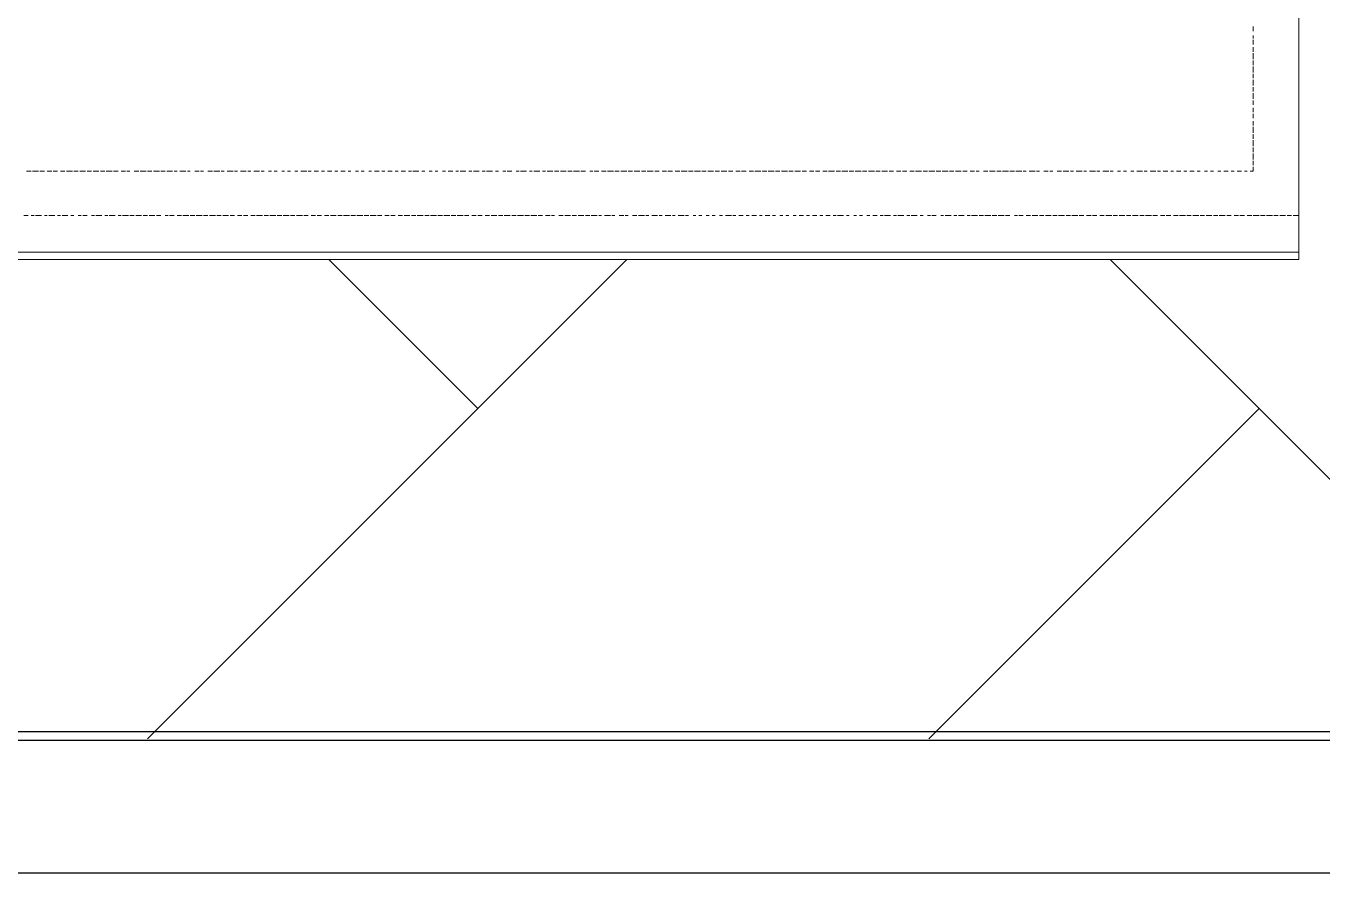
# Model space of a CAD drawing. Header units: millimetres. Extents: x 2928 to 3112, y 1220 to 1280.
# Drawn here: x 2971.138 to 2972.603, y 1236.874 to 1237.831 of the extents above; entities that cross this region are included whole.
import ezdxf

# ---------------------------------------------------------------- set-up
doc = ezdxf.new("R2010")
doc.units = ezdxf.units.MM

msp = doc.modelspace()

# ---------------------------------------------------------------- linework, layer by layer
at = {"color": 7, "linetype": 'Continuous', "lineweight": -2, "true_color": 0x000007}
for points in [[(2937.08126, 1265.3073), (2937.07792, 1267.474), (2938.98795, 1267.474), (2985.45528, 1267.474), (2985.45528, 1236.87356), (2938.98795, 1236.87356), (2937.08126, 1236.87356), (2937.08126, 1238.60692)], [(2937.23126, 1265.3073), (2937.23126, 1267.32399), (2938.98795, 1267.32399), (2985.30528, 1267.32399), (2985.30528, 1237.02356), (2938.98795, 1237.02356), (2937.22793, 1237.02356), (2937.22793, 1238.60692)]]:
    msp.add_lwpolyline(points, close=True, dxfattribs=at)
at = {"color": 7, "linetype": 'Continuous', "lineweight": 20, "true_color": 0x000007}
msp.add_lwpolyline([(2970.56007, 1237.5669), (2972.57676, 1237.5669), (2972.57676, 1238.02024), (2970.56007, 1238.02024)], close=True, dxfattribs=at)
at = {"color": 252, "linetype": 'Continuous', "lineweight": 13, "true_color": 0x989898}
for points in [[(2972.5251, 1237.82524), (2972.5251, 1237.83024), (2972.5251, 1237.83024)], [(2972.5251, 1237.81691), (2972.5251, 1237.82024), (2972.5251, 1237.82024)], [(2972.5251, 1237.81024), (2972.5251, 1237.81524), (2972.5251, 1237.81524)], [(2972.5251, 1237.80191), (2972.5251, 1237.80691), (2972.5251, 1237.80691)], [(2972.5251, 1237.79357), (2972.5251, 1237.80024), (2972.5251, 1237.80024)], [(2972.5251, 1237.7869), (2972.5251, 1237.7919), (2972.5251, 1237.7919)], [(2972.5251, 1237.77857), (2972.5251, 1237.78524), (2972.5251, 1237.78524)], [(2972.5251, 1237.7719), (2972.5251, 1237.7769), (2972.5251, 1237.7769)], [(2972.5251, 1237.76357), (2972.5251, 1237.77024), (2972.5251, 1237.77024)], [(2972.5251, 1237.7569), (2972.5251, 1237.7619), (2972.5251, 1237.7619)], [(2972.5251, 1237.74857), (2972.5251, 1237.75524), (2972.5251, 1237.75524)], [(2972.5251, 1237.7419), (2972.5251, 1237.7469), (2972.5251, 1237.7469)], [(2972.5251, 1237.73357), (2972.5251, 1237.73857), (2972.5251, 1237.73857)], [(2972.5251, 1237.7269), (2972.5251, 1237.7319), (2972.5251, 1237.7319)], [(2972.5251, 1237.71857), (2972.5251, 1237.72357), (2972.5251, 1237.72357)], [(2972.5251, 1237.71024), (2972.5251, 1237.7169), (2972.5251, 1237.7169)], [(2972.5251, 1237.70357), (2972.5251, 1237.70857), (2972.5251, 1237.70857)], [(2972.5251, 1237.69524), (2972.5251, 1237.7019), (2972.5251, 1237.7019)], [(2972.5251, 1237.68857), (2972.5251, 1237.69357), (2972.5251, 1237.69357)], [(2972.5251, 1237.68024), (2972.5251, 1237.6869), (2972.5251, 1237.6869)], [(2972.5251, 1237.67357), (2972.5251, 1237.67857), (2972.5251, 1237.67857)], [(2972.5251, 1237.6669), (2972.5251, 1237.6719), (2972.5251, 1237.6719)], [(2971.13841, 1237.6669), (2971.14341, 1237.6669), (2971.14341, 1237.6669)], [(2971.14508, 1237.6669), (2971.15174, 1237.6669), (2971.15174, 1237.6669)], [(2971.15341, 1237.6669), (2971.15841, 1237.6669), (2971.15841, 1237.6669)], [(2971.16174, 1237.6669), (2971.16674, 1237.6669), (2971.16674, 1237.6669)], [(2971.16841, 1237.6669), (2971.17341, 1237.6669), (2971.17341, 1237.6669)], [(2971.17674, 1237.6669), (2971.18174, 1237.6669), (2971.18174, 1237.6669)], [(2971.18341, 1237.6669), (2971.19008, 1237.6669), (2971.19008, 1237.6669)], [(2971.19174, 1237.6669), (2971.19674, 1237.6669), (2971.19674, 1237.6669)], [(2971.19841, 1237.6669), (2971.20508, 1237.6669), (2971.20508, 1237.6669)], [(2971.20674, 1237.6669), (2971.21174, 1237.6669), (2971.21174, 1237.6669)], [(2971.21341, 1237.6669), (2971.22008, 1237.6669), (2971.22008, 1237.6669)], [(2971.22174, 1237.6669), (2971.22674, 1237.6669), (2971.22674, 1237.6669)], [(2971.22841, 1237.6669), (2971.23508, 1237.6669), (2971.23508, 1237.6669)], [(2971.23674, 1237.6669), (2971.24174, 1237.6669), (2971.24174, 1237.6669)], [(2971.24508, 1237.6669), (2971.25008, 1237.6669), (2971.25008, 1237.6669)], [(2971.25174, 1237.6669), (2971.25508, 1237.6669), (2971.25508, 1237.6669)], [(2971.26008, 1237.6669), (2971.26508, 1237.6669), (2971.26508, 1237.6669)], [(2971.26675, 1237.6669), (2971.27341, 1237.6669), (2971.27341, 1237.6669)], [(2971.27508, 1237.6669), (2971.28008, 1237.6669), (2971.28008, 1237.6669)], [(2971.28175, 1237.6669), (2971.28841, 1237.6669), (2971.28841, 1237.6669)], [(2971.29008, 1237.6669), (2971.29508, 1237.6669), (2971.29508, 1237.6669)], [(2971.29675, 1237.6669), (2971.30341, 1237.6669), (2971.30341, 1237.6669)], [(2971.30508, 1237.6669), (2971.30841, 1237.6669), (2971.30841, 1237.6669)], [(2971.31175, 1237.6669), (2971.31841, 1237.6669), (2971.31841, 1237.6669)], [(2971.32008, 1237.6669), (2971.32341, 1237.6669), (2971.32341, 1237.6669)], [(2971.32841, 1237.6669), (2971.33341, 1237.6669), (2971.33341, 1237.6669)], [(2971.33508, 1237.6669), (2971.33841, 1237.6669), (2971.33841, 1237.6669)], [(2971.34341, 1237.6669), (2971.34841, 1237.6669), (2971.34841, 1237.6669)], [(2971.35008, 1237.6669), (2971.35675, 1237.6669), (2971.35675, 1237.6669)], [(2971.35841, 1237.6669), (2971.36175, 1237.6669), (2971.36175, 1237.6669)], [(2971.36508, 1237.6669), (2971.37175, 1237.6669), (2971.37175, 1237.6669)], [(2971.37341, 1237.6669), (2971.37675, 1237.6669), (2971.37675, 1237.6669)], [(2971.38008, 1237.6669), (2971.38675, 1237.6669), (2971.38675, 1237.6669)], [(2971.38841, 1237.6669), (2971.39175, 1237.6669), (2971.39175, 1237.6669)], [(2971.39508, 1237.6669), (2971.40175, 1237.6669), (2971.40175, 1237.6669)], [(2971.40341, 1237.6669), (2971.40675, 1237.6669), (2971.40675, 1237.6669)], [(2971.41175, 1237.6669), (2971.41508, 1237.6669), (2971.41508, 1237.6669)], [(2971.41841, 1237.6669), (2971.42175, 1237.6669), (2971.42175, 1237.6669)], [(2971.42675, 1237.6669), (2971.43008, 1237.6669), (2971.43008, 1237.6669)], [(2971.43341, 1237.6669), (2971.43675, 1237.6669), (2971.43675, 1237.6669)], [(2971.44175, 1237.6669), (2971.44508, 1237.6669), (2971.44508, 1237.6669)], [(2971.44841, 1237.6669), (2971.45508, 1237.6669), (2971.45508, 1237.6669)], [(2971.45675, 1237.6669), (2971.46008, 1237.6669), (2971.46008, 1237.6669)], [(2971.46341, 1237.6669), (2971.46841, 1237.6669), (2971.46841, 1237.6669)], [(2971.47175, 1237.6669), (2971.47508, 1237.6669), (2971.47508, 1237.6669)], [(2971.47841, 1237.6669), (2971.48341, 1237.6669), (2971.48341, 1237.6669)], [(2971.48675, 1237.6669), (2971.49008, 1237.6669), (2971.49008, 1237.6669)], [(2971.49341, 1237.6669), (2971.49842, 1237.6669), (2971.49842, 1237.6669)], [(2971.50175, 1237.6669), (2971.50508, 1237.6669), (2971.50508, 1237.6669)], [(2971.51008, 1237.6669), (2971.51342, 1237.6669), (2971.51342, 1237.6669)], [(2971.51675, 1237.6669), (2971.52008, 1237.6669), (2971.52008, 1237.6669)], [(2971.52508, 1237.6669), (2971.52842, 1237.6669), (2971.52842, 1237.6669)], [(2971.53175, 1237.6669), (2971.53675, 1237.6669), (2971.53675, 1237.6669)], [(2971.54008, 1237.6669), (2971.54342, 1237.6669), (2971.54342, 1237.6669)], [(2971.54675, 1237.6669), (2971.55175, 1237.6669), (2971.55175, 1237.6669)], [(2971.55508, 1237.6669), (2971.55842, 1237.6669), (2971.55842, 1237.6669)], [(2971.56175, 1237.6669), (2971.56675, 1237.6669), (2971.56675, 1237.6669)], [(2971.57008, 1237.6669), (2971.57342, 1237.6669), (2971.57342, 1237.6669)], [(2971.57508, 1237.6669), (2971.58175, 1237.6669), (2971.58175, 1237.6669)], [(2971.58508, 1237.6669), (2971.58842, 1237.6669), (2971.58842, 1237.6669)], [(2971.59342, 1237.6669), (2971.59675, 1237.6669), (2971.59675, 1237.6669)], [(2971.60008, 1237.6669), (2971.60342, 1237.6669), (2971.60342, 1237.6669)], [(2971.60842, 1237.6669), (2971.61175, 1237.6669), (2971.61175, 1237.6669)], [(2971.61508, 1237.6669), (2971.62008, 1237.6669), (2971.62008, 1237.6669)], [(2971.62342, 1237.6669), (2971.62675, 1237.6669), (2971.62675, 1237.6669)], [(2971.62842, 1237.6669), (2971.63508, 1237.6669), (2971.63508, 1237.6669)], [(2971.63842, 1237.6669), (2971.64175, 1237.6669), (2971.64175, 1237.6669)], [(2971.64342, 1237.6669), (2971.65008, 1237.6669), (2971.65008, 1237.6669)], [(2971.65342, 1237.6669), (2971.65675, 1237.6669), (2971.65675, 1237.6669)], [(2971.65842, 1237.6669), (2971.66508, 1237.6669), (2971.66508, 1237.6669)], [(2971.66842, 1237.6669), (2971.67175, 1237.6669), (2971.67175, 1237.6669)], [(2971.67675, 1237.6669), (2971.68008, 1237.6669), (2971.68008, 1237.6669)], [(2971.68175, 1237.6669), (2971.68675, 1237.6669), (2971.68675, 1237.6669)], [(2971.69175, 1237.6669), (2971.69508, 1237.6669), (2971.69508, 1237.6669)], [(2971.69675, 1237.6669), (2971.70342, 1237.6669), (2971.70342, 1237.6669)], [(2971.70675, 1237.6669), (2971.71008, 1237.6669), (2971.71008, 1237.6669)], [(2971.71175, 1237.6669), (2971.71842, 1237.6669), (2971.71842, 1237.6669)], [(2971.72175, 1237.6669), (2971.72508, 1237.6669), (2971.72508, 1237.6669)], [(2971.72675, 1237.6669), (2971.73342, 1237.6669), (2971.73342, 1237.6669)], [(2971.73509, 1237.6669), (2971.74009, 1237.6669), (2971.74009, 1237.6669)], [(2971.74175, 1237.6669), (2971.74842, 1237.6669), (2971.74842, 1237.6669)], [(2971.75009, 1237.6669), (2971.75509, 1237.6669), (2971.75509, 1237.6669)], [(2971.75675, 1237.6669), (2971.76342, 1237.6669), (2971.76342, 1237.6669)], [(2971.76509, 1237.6669), (2971.77009, 1237.6669), (2971.77009, 1237.6669)], [(2971.77509, 1237.6669), (2971.77842, 1237.6669), (2971.77842, 1237.6669)], [(2971.78009, 1237.6669), (2971.78509, 1237.6669), (2971.78509, 1237.6669)], [(2971.78842, 1237.6669), (2971.79342, 1237.6669), (2971.79342, 1237.6669)], [(2971.79509, 1237.6669), (2971.80175, 1237.6669), (2971.80175, 1237.6669)], [(2971.80342, 1237.6669), (2971.80842, 1237.6669), (2971.80842, 1237.6669)], [(2971.81009, 1237.6669), (2971.81675, 1237.6669), (2971.81675, 1237.6669)], [(2971.81842, 1237.6669), (2971.82342, 1237.6669), (2971.82342, 1237.6669)], [(2971.82509, 1237.6669), (2971.83175, 1237.6669), (2971.83175, 1237.6669)], [(2971.83342, 1237.6669), (2971.83842, 1237.6669), (2971.83842, 1237.6669)], [(2971.84009, 1237.6669), (2971.84675, 1237.6669), (2971.84675, 1237.6669)], [(2971.84842, 1237.6669), (2971.85342, 1237.6669), (2971.85342, 1237.6669)], [(2971.85675, 1237.6669), (2971.86175, 1237.6669), (2971.86175, 1237.6669)], [(2971.86342, 1237.6669), (2971.86842, 1237.6669), (2971.86842, 1237.6669)], [(2971.87175, 1237.6669), (2971.87675, 1237.6669), (2971.87675, 1237.6669)], [(2971.87842, 1237.6669), (2971.88509, 1237.6669), (2971.88509, 1237.6669)], [(2971.88675, 1237.6669), (2971.89175, 1237.6669), (2971.89175, 1237.6669)], [(2971.89342, 1237.6669), (2971.90009, 1237.6669), (2971.90009, 1237.6669)], [(2971.90175, 1237.6669), (2971.90675, 1237.6669), (2971.90675, 1237.6669)], [(2971.90842, 1237.6669), (2971.91509, 1237.6669), (2971.91509, 1237.6669)], [(2971.91675, 1237.6669), (2971.92175, 1237.6669), (2971.92175, 1237.6669)], [(2971.92342, 1237.6669), (2971.93009, 1237.6669), (2971.93009, 1237.6669)], [(2971.93175, 1237.6669), (2971.93675, 1237.6669), (2971.93675, 1237.6669)], [(2971.94009, 1237.6669), (2971.94509, 1237.6669), (2971.94509, 1237.6669)], [(2971.94675, 1237.6669), (2971.95175, 1237.6669), (2971.95175, 1237.6669)], [(2971.95509, 1237.6669), (2971.96009, 1237.6669), (2971.96009, 1237.6669)], [(2971.96176, 1237.6669), (2971.96842, 1237.6669), (2971.96842, 1237.6669)], [(2971.97009, 1237.6669), (2971.97509, 1237.6669), (2971.97509, 1237.6669)], [(2971.97676, 1237.6669), (2971.98342, 1237.6669), (2971.98342, 1237.6669)], [(2971.98509, 1237.6669), (2971.99009, 1237.6669), (2971.99009, 1237.6669)], [(2971.99176, 1237.6669), (2971.99842, 1237.6669), (2971.99842, 1237.6669)], [(2972.00009, 1237.6669), (2972.00509, 1237.6669), (2972.00509, 1237.6669)], [(2972.00676, 1237.6669), (2972.01342, 1237.6669), (2972.01342, 1237.6669)], [(2972.01509, 1237.6669), (2972.02009, 1237.6669), (2972.02009, 1237.6669)], [(2972.02342, 1237.6669), (2972.02842, 1237.6669), (2972.02842, 1237.6669)], [(2972.03009, 1237.6669), (2972.03509, 1237.6669), (2972.03509, 1237.6669)], [(2972.03842, 1237.6669), (2972.04342, 1237.6669), (2972.04342, 1237.6669)], [(2972.04509, 1237.6669), (2972.05176, 1237.6669), (2972.05176, 1237.6669)], [(2972.05342, 1237.6669), (2972.05842, 1237.6669), (2972.05842, 1237.6669)], [(2972.06009, 1237.6669), (2972.06676, 1237.6669), (2972.06676, 1237.6669)], [(2972.06842, 1237.6669), (2972.07342, 1237.6669), (2972.07342, 1237.6669)], [(2972.07509, 1237.6669), (2972.08176, 1237.6669), (2972.08176, 1237.6669)], [(2972.08342, 1237.6669), (2972.08842, 1237.6669), (2972.08842, 1237.6669)], [(2972.09009, 1237.6669), (2972.09676, 1237.6669), (2972.09676, 1237.6669)], [(2972.09842, 1237.6669), (2972.10342, 1237.6669), (2972.10342, 1237.6669)], [(2972.10509, 1237.6669), (2972.11176, 1237.6669), (2972.11176, 1237.6669)], [(2972.11342, 1237.6669), (2972.11842, 1237.6669), (2972.11842, 1237.6669)], [(2972.12176, 1237.6669), (2972.12676, 1237.6669), (2972.12676, 1237.6669)], [(2972.12842, 1237.6669), (2972.13342, 1237.6669), (2972.13342, 1237.6669)], [(2972.13676, 1237.6669), (2972.14176, 1237.6669), (2972.14176, 1237.6669)], [(2972.14342, 1237.6669), (2972.15009, 1237.6669), (2972.15009, 1237.6669)], [(2972.15176, 1237.6669), (2972.15676, 1237.6669), (2972.15676, 1237.6669)], [(2972.15842, 1237.6669), (2972.16509, 1237.6669), (2972.16509, 1237.6669)], [(2972.16676, 1237.6669), (2972.17176, 1237.6669), (2972.17176, 1237.6669)], [(2972.17342, 1237.6669), (2972.18009, 1237.6669), (2972.18009, 1237.6669)], [(2972.18176, 1237.6669), (2972.18676, 1237.6669), (2972.18676, 1237.6669)], [(2972.18842, 1237.6669), (2972.19509, 1237.6669), (2972.19509, 1237.6669)], [(2972.19676, 1237.6669), (2972.20176, 1237.6669), (2972.20176, 1237.6669)], [(2972.20509, 1237.6669), (2972.21009, 1237.6669), (2972.21009, 1237.6669)], [(2972.21176, 1237.6669), (2972.21509, 1237.6669), (2972.21509, 1237.6669)], [(2972.22009, 1237.6669), (2972.22509, 1237.6669), (2972.22509, 1237.6669)], [(2972.22676, 1237.6669), (2972.23343, 1237.6669), (2972.23343, 1237.6669)], [(2972.23509, 1237.6669), (2972.24009, 1237.6669), (2972.24009, 1237.6669)], [(2972.24176, 1237.6669), (2972.24843, 1237.6669), (2972.24843, 1237.6669)], [(2972.25009, 1237.6669), (2972.25509, 1237.6669), (2972.25509, 1237.6669)], [(2972.25676, 1237.6669), (2972.26343, 1237.6669), (2972.26343, 1237.6669)], [(2972.26509, 1237.6669), (2972.26843, 1237.6669), (2972.26843, 1237.6669)], [(2972.27176, 1237.6669), (2972.27843, 1237.6669), (2972.27843, 1237.6669)], [(2972.28009, 1237.6669), (2972.28343, 1237.6669), (2972.28343, 1237.6669)], [(2972.28843, 1237.6669), (2972.29343, 1237.6669), (2972.29343, 1237.6669)], [(2972.29509, 1237.6669), (2972.29843, 1237.6669), (2972.29843, 1237.6669)], [(2972.30343, 1237.6669), (2972.30843, 1237.6669), (2972.30843, 1237.6669)], [(2972.31009, 1237.6669), (2972.31676, 1237.6669), (2972.31676, 1237.6669)], [(2972.31843, 1237.6669), (2972.32176, 1237.6669), (2972.32176, 1237.6669)], [(2972.32509, 1237.6669), (2972.33176, 1237.6669), (2972.33176, 1237.6669)], [(2972.33343, 1237.6669), (2972.33676, 1237.6669), (2972.33676, 1237.6669)], [(2972.34009, 1237.6669), (2972.34676, 1237.6669), (2972.34676, 1237.6669)], [(2972.34843, 1237.6669), (2972.35176, 1237.6669), (2972.35176, 1237.6669)], [(2972.35509, 1237.6669), (2972.36176, 1237.6669), (2972.36176, 1237.6669)], [(2972.36343, 1237.6669), (2972.36676, 1237.6669), (2972.36676, 1237.6669)], [(2972.37176, 1237.6669), (2972.37509, 1237.6669), (2972.37509, 1237.6669)], [(2972.37843, 1237.6669), (2972.38176, 1237.6669), (2972.38176, 1237.6669)], [(2972.38676, 1237.6669), (2972.39009, 1237.6669), (2972.39009, 1237.6669)], [(2972.39343, 1237.6669), (2972.40009, 1237.6669), (2972.40009, 1237.6669)], [(2972.40176, 1237.6669), (2972.40509, 1237.6669), (2972.40509, 1237.6669)], [(2972.40843, 1237.6669), (2972.41509, 1237.6669), (2972.41509, 1237.6669)], [(2972.41676, 1237.6669), (2972.42009, 1237.6669), (2972.42009, 1237.6669)], [(2972.42343, 1237.6669), (2972.42843, 1237.6669), (2972.42843, 1237.6669)], [(2972.43176, 1237.6669), (2972.4351, 1237.6669), (2972.4351, 1237.6669)], [(2972.43843, 1237.6669), (2972.44343, 1237.6669), (2972.44343, 1237.6669)], [(2972.44676, 1237.6669), (2972.4501, 1237.6669), (2972.4501, 1237.6669)], [(2972.45343, 1237.6669), (2972.45843, 1237.6669), (2972.45843, 1237.6669)], [(2972.46176, 1237.6669), (2972.4651, 1237.6669), (2972.4651, 1237.6669)], [(2972.4701, 1237.6669), (2972.47343, 1237.6669), (2972.47343, 1237.6669)], [(2972.47676, 1237.6669), (2972.4801, 1237.6669), (2972.4801, 1237.6669)], [(2972.4851, 1237.6669), (2972.48843, 1237.6669), (2972.48843, 1237.6669)], [(2972.49176, 1237.6669), (2972.49676, 1237.6669), (2972.49676, 1237.6669)], [(2972.5001, 1237.6669), (2972.50343, 1237.6669), (2972.50343, 1237.6669)], [(2972.50676, 1237.6669), (2972.51176, 1237.6669), (2972.51176, 1237.6669)], [(2972.5151, 1237.6669), (2972.51843, 1237.6669), (2972.51843, 1237.6669)], [(2972.52176, 1237.6669), (2972.5251, 1237.6669), (2972.5251, 1237.6669)], [(2971.13508, 1237.6169), (2971.14008, 1237.6169), (2971.14008, 1237.6169)], [(2971.14341, 1237.6169), (2971.14674, 1237.6169), (2971.14674, 1237.6169)], [(2971.14841, 1237.6169), (2971.15508, 1237.6169), (2971.15508, 1237.6169)], [(2971.15841, 1237.6169), (2971.16174, 1237.6169), (2971.16174, 1237.6169)], [(2971.16341, 1237.6169), (2971.17008, 1237.6169), (2971.17008, 1237.6169)], [(2971.17341, 1237.6169), (2971.17674, 1237.6169), (2971.17674, 1237.6169)], [(2971.17841, 1237.6169), (2971.18508, 1237.6169), (2971.18508, 1237.6169)], [(2971.18841, 1237.6169), (2971.19174, 1237.6169), (2971.19174, 1237.6169)], [(2971.19674, 1237.6169), (2971.20008, 1237.6169), (2971.20008, 1237.6169)], [(2971.20174, 1237.6169), (2971.20674, 1237.6169), (2971.20674, 1237.6169)], [(2971.21174, 1237.6169), (2971.21508, 1237.6169), (2971.21508, 1237.6169)], [(2971.21674, 1237.6169), (2971.22341, 1237.6169), (2971.22341, 1237.6169)], [(2971.22674, 1237.6169), (2971.23008, 1237.6169), (2971.23008, 1237.6169)], [(2971.23174, 1237.6169), (2971.23841, 1237.6169), (2971.23841, 1237.6169)], [(2971.24174, 1237.6169), (2971.24508, 1237.6169), (2971.24508, 1237.6169)], [(2971.24674, 1237.6169), (2971.25341, 1237.6169), (2971.25341, 1237.6169)], [(2971.25508, 1237.6169), (2971.26008, 1237.6169), (2971.26008, 1237.6169)], [(2971.26175, 1237.6169), (2971.26841, 1237.6169), (2971.26841, 1237.6169)], [(2971.27008, 1237.6169), (2971.27508, 1237.6169), (2971.27508, 1237.6169)], [(2971.27675, 1237.6169), (2971.28341, 1237.6169), (2971.28341, 1237.6169)], [(2971.28508, 1237.6169), (2971.29008, 1237.6169), (2971.29008, 1237.6169)], [(2971.29508, 1237.6169), (2971.29841, 1237.6169), (2971.29841, 1237.6169)], [(2971.30008, 1237.6169), (2971.30508, 1237.6169), (2971.30508, 1237.6169)], [(2971.30841, 1237.6169), (2971.31341, 1237.6169), (2971.31341, 1237.6169)], [(2971.31508, 1237.6169), (2971.32175, 1237.6169), (2971.32175, 1237.6169)], [(2971.32341, 1237.6169), (2971.32841, 1237.6169), (2971.32841, 1237.6169)], [(2971.33008, 1237.6169), (2971.33675, 1237.6169), (2971.33675, 1237.6169)], [(2971.33841, 1237.6169), (2971.34341, 1237.6169), (2971.34341, 1237.6169)], [(2971.34508, 1237.6169), (2971.35175, 1237.6169), (2971.35175, 1237.6169)], [(2971.35341, 1237.6169), (2971.35841, 1237.6169), (2971.35841, 1237.6169)], [(2971.36008, 1237.6169), (2971.36675, 1237.6169), (2971.36675, 1237.6169)], [(2971.36841, 1237.6169), (2971.37341, 1237.6169), (2971.37341, 1237.6169)], [(2971.37675, 1237.6169), (2971.38175, 1237.6169), (2971.38175, 1237.6169)], [(2971.38341, 1237.6169), (2971.38841, 1237.6169), (2971.38841, 1237.6169)], [(2971.39175, 1237.6169), (2971.39675, 1237.6169), (2971.39675, 1237.6169)], [(2971.39841, 1237.6169), (2971.40508, 1237.6169), (2971.40508, 1237.6169)], [(2971.40675, 1237.6169), (2971.41175, 1237.6169), (2971.41175, 1237.6169)], [(2971.41341, 1237.6169), (2971.42008, 1237.6169), (2971.42008, 1237.6169)], [(2971.42175, 1237.6169), (2971.42675, 1237.6169), (2971.42675, 1237.6169)], [(2971.42841, 1237.6169), (2971.43508, 1237.6169), (2971.43508, 1237.6169)], [(2971.43675, 1237.6169), (2971.44175, 1237.6169), (2971.44175, 1237.6169)], [(2971.44341, 1237.6169), (2971.45008, 1237.6169), (2971.45008, 1237.6169)], [(2971.45175, 1237.6169), (2971.45675, 1237.6169), (2971.45675, 1237.6169)], [(2971.46008, 1237.6169), (2971.46508, 1237.6169), (2971.46508, 1237.6169)], [(2971.46675, 1237.6169), (2971.47175, 1237.6169), (2971.47175, 1237.6169)], [(2971.47508, 1237.6169), (2971.48008, 1237.6169), (2971.48008, 1237.6169)], [(2971.48175, 1237.6169), (2971.48841, 1237.6169), (2971.48841, 1237.6169)], [(2971.49008, 1237.6169), (2971.49508, 1237.6169), (2971.49508, 1237.6169)], [(2971.49675, 1237.6169), (2971.50342, 1237.6169), (2971.50342, 1237.6169)], [(2971.50508, 1237.6169), (2971.51008, 1237.6169), (2971.51008, 1237.6169)], [(2971.51175, 1237.6169), (2971.51842, 1237.6169), (2971.51842, 1237.6169)], [(2971.52008, 1237.6169), (2971.52508, 1237.6169), (2971.52508, 1237.6169)], [(2971.52675, 1237.6169), (2971.53342, 1237.6169), (2971.53342, 1237.6169)], [(2971.53508, 1237.6169), (2971.54008, 1237.6169), (2971.54008, 1237.6169)], [(2971.54342, 1237.6169), (2971.54842, 1237.6169), (2971.54842, 1237.6169)], [(2971.55008, 1237.6169), (2971.55508, 1237.6169), (2971.55508, 1237.6169)], [(2971.55842, 1237.6169), (2971.56342, 1237.6169), (2971.56342, 1237.6169)], [(2971.56508, 1237.6169), (2971.57175, 1237.6169), (2971.57175, 1237.6169)], [(2971.57342, 1237.6169), (2971.57842, 1237.6169), (2971.57842, 1237.6169)], [(2971.58008, 1237.6169), (2971.58675, 1237.6169), (2971.58675, 1237.6169)], [(2971.58842, 1237.6169), (2971.59342, 1237.6169), (2971.59342, 1237.6169)], [(2971.59508, 1237.6169), (2971.60175, 1237.6169), (2971.60175, 1237.6169)], [(2971.60342, 1237.6169), (2971.60842, 1237.6169), (2971.60842, 1237.6169)], [(2971.61008, 1237.6169), (2971.61675, 1237.6169), (2971.61675, 1237.6169)], [(2971.61842, 1237.6169), (2971.62342, 1237.6169), (2971.62342, 1237.6169)], [(2971.62508, 1237.6169), (2971.63175, 1237.6169), (2971.63175, 1237.6169)], [(2971.63342, 1237.6169), (2971.63842, 1237.6169), (2971.63842, 1237.6169)], [(2971.64175, 1237.6169), (2971.64675, 1237.6169), (2971.64675, 1237.6169)], [(2971.64842, 1237.6169), (2971.65342, 1237.6169), (2971.65342, 1237.6169)], [(2971.65675, 1237.6169), (2971.66175, 1237.6169), (2971.66175, 1237.6169)], [(2971.66342, 1237.6169), (2971.67008, 1237.6169), (2971.67008, 1237.6169)], [(2971.67175, 1237.6169), (2971.67675, 1237.6169), (2971.67675, 1237.6169)], [(2971.67842, 1237.6169), (2971.68508, 1237.6169), (2971.68508, 1237.6169)], [(2971.68675, 1237.6169), (2971.69175, 1237.6169), (2971.69175, 1237.6169)], [(2971.69342, 1237.6169), (2971.70008, 1237.6169), (2971.70008, 1237.6169)], [(2971.70175, 1237.6169), (2971.70675, 1237.6169), (2971.70675, 1237.6169)], [(2971.70842, 1237.6169), (2971.71508, 1237.6169), (2971.71508, 1237.6169)], [(2971.71675, 1237.6169), (2971.72175, 1237.6169), (2971.72175, 1237.6169)], [(2971.72508, 1237.6169), (2971.73009, 1237.6169), (2971.73009, 1237.6169)], [(2971.73175, 1237.6169), (2971.73509, 1237.6169), (2971.73509, 1237.6169)], [(2971.74009, 1237.6169), (2971.74509, 1237.6169), (2971.74509, 1237.6169)], [(2971.74675, 1237.6169), (2971.75342, 1237.6169), (2971.75342, 1237.6169)], [(2971.75509, 1237.6169), (2971.76009, 1237.6169), (2971.76009, 1237.6169)], [(2971.76175, 1237.6169), (2971.76842, 1237.6169), (2971.76842, 1237.6169)], [(2971.77009, 1237.6169), (2971.77509, 1237.6169), (2971.77509, 1237.6169)], [(2971.77675, 1237.6169), (2971.78342, 1237.6169), (2971.78342, 1237.6169)], [(2971.78509, 1237.6169), (2971.78842, 1237.6169), (2971.78842, 1237.6169)], [(2971.79175, 1237.6169), (2971.79842, 1237.6169), (2971.79842, 1237.6169)], [(2971.80009, 1237.6169), (2971.80342, 1237.6169), (2971.80342, 1237.6169)], [(2971.80842, 1237.6169), (2971.81342, 1237.6169), (2971.81342, 1237.6169)], [(2971.81509, 1237.6169), (2971.81842, 1237.6169), (2971.81842, 1237.6169)], [(2971.82342, 1237.6169), (2971.82842, 1237.6169), (2971.82842, 1237.6169)], [(2971.83009, 1237.6169), (2971.83675, 1237.6169), (2971.83675, 1237.6169)], [(2971.83842, 1237.6169), (2971.84175, 1237.6169), (2971.84175, 1237.6169)], [(2971.84509, 1237.6169), (2971.85175, 1237.6169), (2971.85175, 1237.6169)], [(2971.85342, 1237.6169), (2971.85675, 1237.6169), (2971.85675, 1237.6169)], [(2971.86009, 1237.6169), (2971.86675, 1237.6169), (2971.86675, 1237.6169)], [(2971.86842, 1237.6169), (2971.87175, 1237.6169), (2971.87175, 1237.6169)], [(2971.87509, 1237.6169), (2971.88175, 1237.6169), (2971.88175, 1237.6169)], [(2971.88342, 1237.6169), (2971.88675, 1237.6169), (2971.88675, 1237.6169)], [(2971.89175, 1237.6169), (2971.89509, 1237.6169), (2971.89509, 1237.6169)], [(2971.89842, 1237.6169), (2971.90175, 1237.6169), (2971.90175, 1237.6169)], [(2971.90675, 1237.6169), (2971.91009, 1237.6169), (2971.91009, 1237.6169)], [(2971.91342, 1237.6169), (2971.91675, 1237.6169), (2971.91675, 1237.6169)], [(2971.92175, 1237.6169), (2971.92509, 1237.6169), (2971.92509, 1237.6169)], [(2971.92842, 1237.6169), (2971.93509, 1237.6169), (2971.93509, 1237.6169)], [(2971.93675, 1237.6169), (2971.94009, 1237.6169), (2971.94009, 1237.6169)], [(2971.94342, 1237.6169), (2971.94842, 1237.6169), (2971.94842, 1237.6169)], [(2971.95175, 1237.6169), (2971.95509, 1237.6169), (2971.95509, 1237.6169)], [(2971.95842, 1237.6169), (2971.96342, 1237.6169), (2971.96342, 1237.6169)], [(2971.96676, 1237.6169), (2971.97009, 1237.6169), (2971.97009, 1237.6169)], [(2971.97342, 1237.6169), (2971.97842, 1237.6169), (2971.97842, 1237.6169)], [(2971.98176, 1237.6169), (2971.98509, 1237.6169), (2971.98509, 1237.6169)], [(2971.99009, 1237.6169), (2971.99342, 1237.6169), (2971.99342, 1237.6169)], [(2971.99676, 1237.6169), (2972.00009, 1237.6169), (2972.00009, 1237.6169)], [(2972.00509, 1237.6169), (2972.00842, 1237.6169), (2972.00842, 1237.6169)], [(2972.01176, 1237.6169), (2972.01676, 1237.6169), (2972.01676, 1237.6169)], [(2972.02009, 1237.6169), (2972.02342, 1237.6169), (2972.02342, 1237.6169)], [(2972.02676, 1237.6169), (2972.03176, 1237.6169), (2972.03176, 1237.6169)], [(2972.03509, 1237.6169), (2972.03842, 1237.6169), (2972.03842, 1237.6169)], [(2972.04176, 1237.6169), (2972.04676, 1237.6169), (2972.04676, 1237.6169)], [(2972.05009, 1237.6169), (2972.05342, 1237.6169), (2972.05342, 1237.6169)], [(2972.05509, 1237.6169), (2972.06176, 1237.6169), (2972.06176, 1237.6169)], [(2972.06509, 1237.6169), (2972.06842, 1237.6169), (2972.06842, 1237.6169)], [(2972.07342, 1237.6169), (2972.07676, 1237.6169), (2972.07676, 1237.6169)], [(2972.08009, 1237.6169), (2972.08342, 1237.6169), (2972.08342, 1237.6169)], [(2972.08842, 1237.6169), (2972.09176, 1237.6169), (2972.09176, 1237.6169)], [(2972.09509, 1237.6169), (2972.10009, 1237.6169), (2972.10009, 1237.6169)], [(2972.10342, 1237.6169), (2972.10676, 1237.6169), (2972.10676, 1237.6169)], [(2972.10842, 1237.6169), (2972.11509, 1237.6169), (2972.11509, 1237.6169)], [(2972.11842, 1237.6169), (2972.12176, 1237.6169), (2972.12176, 1237.6169)], [(2972.12342, 1237.6169), (2972.13009, 1237.6169), (2972.13009, 1237.6169)], [(2972.13342, 1237.6169), (2972.13676, 1237.6169), (2972.13676, 1237.6169)], [(2972.13842, 1237.6169), (2972.14509, 1237.6169), (2972.14509, 1237.6169)], [(2972.14842, 1237.6169), (2972.15176, 1237.6169), (2972.15176, 1237.6169)], [(2972.15676, 1237.6169), (2972.16009, 1237.6169), (2972.16009, 1237.6169)], [(2972.16176, 1237.6169), (2972.16676, 1237.6169), (2972.16676, 1237.6169)], [(2972.17176, 1237.6169), (2972.17509, 1237.6169), (2972.17509, 1237.6169)], [(2972.17676, 1237.6169), (2972.18342, 1237.6169), (2972.18342, 1237.6169)], [(2972.18676, 1237.6169), (2972.19009, 1237.6169), (2972.19009, 1237.6169)], [(2972.19176, 1237.6169), (2972.19843, 1237.6169), (2972.19843, 1237.6169)], [(2972.20176, 1237.6169), (2972.20509, 1237.6169), (2972.20509, 1237.6169)], [(2972.20676, 1237.6169), (2972.21343, 1237.6169), (2972.21343, 1237.6169)], [(2972.21509, 1237.6169), (2972.22009, 1237.6169), (2972.22009, 1237.6169)], [(2972.22176, 1237.6169), (2972.22843, 1237.6169), (2972.22843, 1237.6169)], [(2972.23009, 1237.6169), (2972.23509, 1237.6169), (2972.23509, 1237.6169)], [(2972.23676, 1237.6169), (2972.24343, 1237.6169), (2972.24343, 1237.6169)], [(2972.24509, 1237.6169), (2972.25009, 1237.6169), (2972.25009, 1237.6169)], [(2972.25509, 1237.6169), (2972.25843, 1237.6169), (2972.25843, 1237.6169)], [(2972.26009, 1237.6169), (2972.26509, 1237.6169), (2972.26509, 1237.6169)], [(2972.26843, 1237.6169), (2972.27343, 1237.6169), (2972.27343, 1237.6169)], [(2972.27509, 1237.6169), (2972.28176, 1237.6169), (2972.28176, 1237.6169)], [(2972.28343, 1237.6169), (2972.28843, 1237.6169), (2972.28843, 1237.6169)], [(2972.29009, 1237.6169), (2972.29676, 1237.6169), (2972.29676, 1237.6169)], [(2972.29843, 1237.6169), (2972.30343, 1237.6169), (2972.30343, 1237.6169)], [(2972.30509, 1237.6169), (2972.31176, 1237.6169), (2972.31176, 1237.6169)], [(2972.31343, 1237.6169), (2972.31843, 1237.6169), (2972.31843, 1237.6169)], [(2972.32009, 1237.6169), (2972.32676, 1237.6169), (2972.32676, 1237.6169)], [(2972.32843, 1237.6169), (2972.33343, 1237.6169), (2972.33343, 1237.6169)], [(2972.33676, 1237.6169), (2972.34176, 1237.6169), (2972.34176, 1237.6169)], [(2972.34343, 1237.6169), (2972.34843, 1237.6169), (2972.34843, 1237.6169)], [(2972.35176, 1237.6169), (2972.35676, 1237.6169), (2972.35676, 1237.6169)], [(2972.35843, 1237.6169), (2972.36509, 1237.6169), (2972.36509, 1237.6169)], [(2972.36676, 1237.6169), (2972.37176, 1237.6169), (2972.37176, 1237.6169)], [(2972.37343, 1237.6169), (2972.38009, 1237.6169), (2972.38009, 1237.6169)], [(2972.38176, 1237.6169), (2972.38676, 1237.6169), (2972.38676, 1237.6169)], [(2972.38843, 1237.6169), (2972.39509, 1237.6169), (2972.39509, 1237.6169)], [(2972.39676, 1237.6169), (2972.40176, 1237.6169), (2972.40176, 1237.6169)], [(2972.40343, 1237.6169), (2972.41009, 1237.6169), (2972.41009, 1237.6169)], [(2972.41176, 1237.6169), (2972.41676, 1237.6169), (2972.41676, 1237.6169)], [(2972.42009, 1237.6169), (2972.42509, 1237.6169), (2972.42509, 1237.6169)], [(2972.42676, 1237.6169), (2972.43176, 1237.6169), (2972.43176, 1237.6169)], [(2972.4351, 1237.6169), (2972.4401, 1237.6169), (2972.4401, 1237.6169)], [(2972.44176, 1237.6169), (2972.44843, 1237.6169), (2972.44843, 1237.6169)], [(2972.4501, 1237.6169), (2972.4551, 1237.6169), (2972.4551, 1237.6169)], [(2972.45676, 1237.6169), (2972.46343, 1237.6169), (2972.46343, 1237.6169)], [(2972.4651, 1237.6169), (2972.4701, 1237.6169), (2972.4701, 1237.6169)], [(2972.47176, 1237.6169), (2972.47843, 1237.6169), (2972.47843, 1237.6169)], [(2972.4801, 1237.6169), (2972.4851, 1237.6169), (2972.4851, 1237.6169)], [(2972.48676, 1237.6169), (2972.49343, 1237.6169), (2972.49343, 1237.6169)], [(2972.4951, 1237.6169), (2972.5001, 1237.6169), (2972.5001, 1237.6169)], [(2972.50343, 1237.6169), (2972.50843, 1237.6169), (2972.50843, 1237.6169)], [(2972.5101, 1237.6169), (2972.5151, 1237.6169), (2972.5151, 1237.6169)], [(2972.51843, 1237.6169), (2972.52343, 1237.6169), (2972.52343, 1237.6169)], [(2972.5251, 1237.6169), (2972.53176, 1237.6169), (2972.53176, 1237.6169)], [(2972.53343, 1237.6169), (2972.53843, 1237.6169), (2972.53843, 1237.6169)], [(2972.5401, 1237.6169), (2972.54676, 1237.6169), (2972.54676, 1237.6169)], [(2972.54843, 1237.6169), (2972.55343, 1237.6169), (2972.55343, 1237.6169)], [(2972.5551, 1237.6169), (2972.56176, 1237.6169), (2972.56176, 1237.6169)], [(2972.56343, 1237.6169), (2972.56843, 1237.6169), (2972.56843, 1237.6169)], [(2972.5701, 1237.6169), (2972.57676, 1237.6169), (2972.57676, 1237.6169)]]:
    msp.add_lwpolyline(points, dxfattribs=at)
at = {"color": 253, "linetype": 'Continuous', "lineweight": 5, "true_color": 0x9a9a9a}
msp.add_lwpolyline([(2970.56007, 1237.57524), (2972.57676, 1237.57524), (2972.57676, 1237.57524)], dxfattribs=at)
at = {"color": 9, "linetype": 'Continuous', "lineweight": 13, "true_color": 0xbababa}
for points in [[(2971.27508, 1237.02523), (2971.81675, 1237.5669), (2971.81675, 1237.5669)], [(2971.64842, 1237.39857), (2971.48008, 1237.5669), (2971.48008, 1237.5669)], [(2972.9051, 1237.02523), (2972.36343, 1237.5669), (2972.36343, 1237.5669)], [(2972.15842, 1237.02523), (2972.53176, 1237.39857), (2972.53176, 1237.39857)]]:
    msp.add_lwpolyline(points, dxfattribs=at)
at = {"color": 253, "linetype": 'Continuous', "lineweight": -2, "true_color": 0x9a9a9a}
msp.add_lwpolyline([(2943.29801, 1237.03356), (2986.86863, 1237.03356), (2986.86863, 1237.03356)], dxfattribs=at)

doc.saveas('drawing.dxf')
